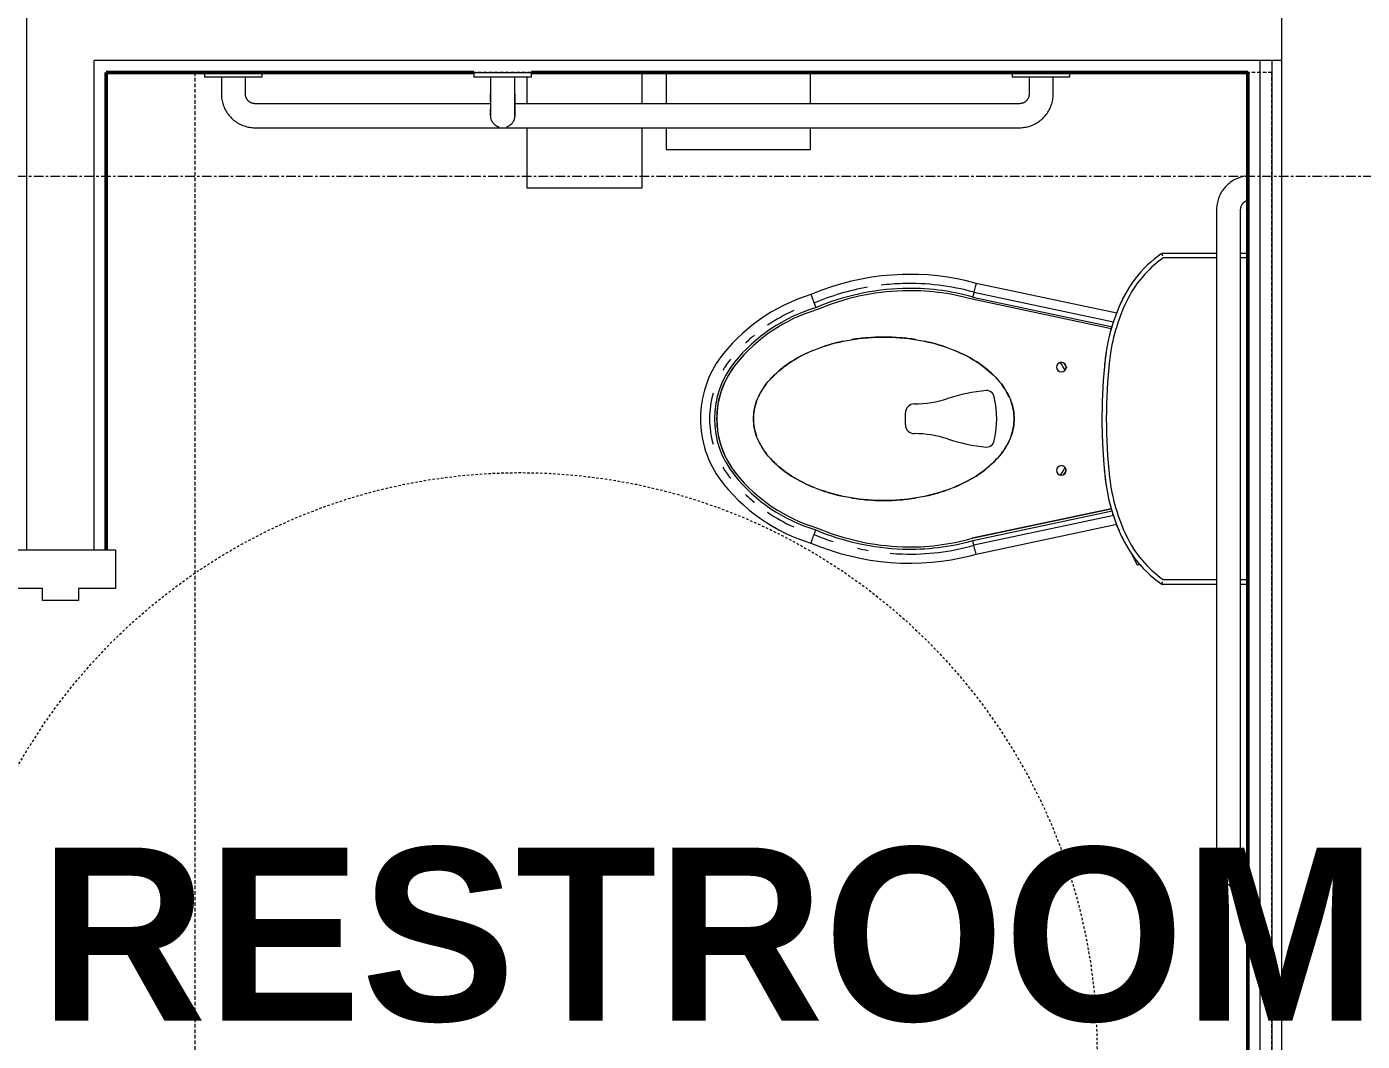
# Model space of a CAD drawing. Header units: inches. Extents: x -4266 to -1814, y 9706 to 12441.
# Drawn here: x -2984.1 to -2914.6, y 11490.3 to 11543 of the extents above; entities that cross this region are included whole.
import ezdxf

# ---------------------------------------------------------------- set-up
doc = ezdxf.new("R2010")
doc.units = ezdxf.units.IN
doc.header["$MEASUREMENT"] = 0
for name, pattern in [('Grid Line 1_2_', [0.875, 0.5, -0.125, 0.125, -0.125]), ('Hidden', [0.28125, 0.1875, -0.09375]), ('Hidden 1_8_', [0.1875, 0.125, -0.0625])]:
    doc.linetypes.add(name, pattern=pattern)
for name, color, linetype, lineweight in [('A-ANNO-DIMS', 211, 'Continuous', 9), ('A-ANNO-DIMS-96', 211, 'Continuous', 9), ('A-AREA-IDEN', 2, 'Continuous', 9), ('A-DETL-HDLN', 90, 'Hidden 1_8_', 9), ('A-DOOR-FRAM', 31, 'Continuous', 20), ('A-WALL', 113, 'Continuous', 13), ('A-WALL-9', 113, 'Continuous', 50), ('I-WALL-3', 2, 'Continuous', 50), ('P-SANR-FIXT', 6, 'Continuous', 9), ('P-SANR-FIXT-6', 6, 'Hidden', 9), ('Q-SPCQ', 91, 'Continuous', 9), ('S-GRID-1', 1, 'Grid Line 1_2_', 9)]:
    doc.layers.add(name, color=color, linetype=linetype, lineweight=lineweight)
doc.styles.add('Century Gothic', font='ufonts.com_century-gothic.ttf', dxfattribs={"height": 9})
doc.styles.add('Century Gothic_B', font='GOTHICB.TTF', dxfattribs={"height": 9})
doc.dimstyles.new('OD__1_16__Tol__', dxfattribs={"dimscale": 12, "dimtxt": 9.397514, "dimasz": 1, "dimexe": 0.75, "dimexo": 0.5, "dimgap": 0.125, "dimtad": 1, "dimdec": 4, "dimrnd": 0.0625, "dimzin": 3, "dimdsep": 46, "dimlunit": 4, "dimtxsty": 'Century Gothic', "dimblk1": 'OBLIQUE', "dimblk2": 'OBLIQUE', "dimsah": 1, "dimcen": 0.09, "dimdle": 0.75, "dimazin": 0, "dimtfac": 1, "dimtdec": 4, "dimtix": 1, "dimtmove": 0, "dimatfit": 3, "dimfxl": 1, "dimtvp": 1, "dimtfill": 1, "dimfrac": 2, "dimtolj": 1, "dimtzin": 0, "dimarcsym": 2})

# ---------------------------------------------------------------- blocks, each defined once
blk = doc.blocks.new('DIMBLOCK38-FLOOR PLAN - 1ST FLOOR')
at = {"layer": 'A-ANNO-DIMS-96'}
for p, q in [((-3038.421, 11471.789), (-3038.421, 11551.977)), ((-2988.324, 11542.977), (-3047.421, 11542.977)), ((-3038.421, 11542.977), (-2988.324, 11542.977)), ((-3040.907, 11471.789), (-3029.421, 11471.789)), ((-3038.421, 11471.789), (-3040.907, 11471.789))]:
    blk.add_line(p, q, dxfattribs=at)
at = {"layer": 'A-ANNO-DIMS-96', "lineweight": 50}
for p, q in [((-3038.421, 11542.977), (-3044.421, 11548.977)), ((-3038.421, 11542.977), (-3032.421, 11536.977)), ((-3038.421, 11471.789), (-3044.421, 11477.789)), ((-3038.421, 11471.789), (-3032.421, 11465.789))]:
    blk.add_line(p, q, dxfattribs=at)
at = {"layer": 'A-ANNO-DIMS-96', "color": 0, "insert": (-3033.69, 11495.151), "char_height": 9, "width": 29.35605, "attachment_point": 1, "rotation": 90, "line_spacing_factor": 0.984502, "style": 'Century Gothic', "bg_fill": 3, "box_fill_scale": 1.25, "bg_fill_color": 256, "bg_fill_true_color": 13158600, "bg_fill_transparency": 0}
blk.add_mtext('71.2', dxfattribs=at)
at = {"layer": 'A-ANNO-DIMS-96', "color": 0, "insert": (-3051.457, 11473.149), "char_height": 9, "width": 82.16113, "attachment_point": 1, "rotation": 90, "line_spacing_factor": 0.984502, "style": 'Century Gothic', "bg_fill": 3, "box_fill_scale": 1.25, "bg_fill_color": 256, "bg_fill_true_color": 13158600, "bg_fill_transparency": 0}
blk.add_mtext('5\' - 11 3/16"', dxfattribs=at)
blk = doc.blocks.new('_Oblique')
at = {"color": 0, "linetype": 'ByBlock', "lineweight": -2}
blk.add_line((-0.5, -0.5), (0.5, 0.5), dxfattribs=at)

msp = doc.modelspace()

# ---------------------------------------------------------------- linework, layer by layer
at = {"layer": 'A-DETL-HDLN'}
msp.add_circle((-2958.41677, 11489.80466), 30, dxfattribs=at)
at = {"layer": 'A-DOOR-FRAM'}
for p, q in [((-2979.44874, 11515.7894), (-2979.44874, 11513.7894)), ((-2981.38624, 11513.7894), (-2981.38624, 11513.1644)), ((-2979.44874, 11513.7894), (-2981.38624, 11513.7894))]:
    msp.add_line(p, q, dxfattribs=at)
at = {"layer": 'A-WALL'}
for p, q in [((-2918.82374, 11641.2394), (-2918.82374, 11284.2894)), ((-2984.07374, 11515.7894), (-2984.07374, 11544.7269)), ((-2918.82374, 11541.2269), (-2980.57374, 11541.2269)), ((-2980.57374, 11515.7894), (-2980.57374, 11541.2269)), ((-2919.94874, 11541.2269), (-2919.94874, 11477.6019)), ((-2919.32374, 11541.2269), (-2919.32374, 11449.3519))]:
    msp.add_line(p, q, dxfattribs=at)
at = {"layer": 'A-WALL-9'}
for p, q in [((-2979.94874, 11540.6019), (-2960.82374, 11540.6019)), ((-2979.94874, 11515.7894), (-2979.94874, 11540.6019)), ((-2957.82374, 11540.6019), (-2920.57374, 11540.6019))]:
    msp.add_line(p, q, dxfattribs=at)
at = {"layer": 'I-WALL-3'}
msp.add_line((-2920.57374, 11540.6019), (-2920.57374, 11449.9769), dxfattribs=at)
at = {"layer": 'P-SANR-FIXT'}
for p, q in [((-2922.1973, 11531.19519), (-2925.04852, 11531.19519)), ((-2922.1973, 11531.19519), (-2925.04852, 11531.19519)), ((-2922.19715, 11530.95977), (-2924.97493, 11530.95977)), ((-2922.19715, 11530.95977), (-2924.97493, 11530.95977)), ((-2920.57374, 11531.19519), (-2920.94874, 11531.19519)), ((-2920.57374, 11531.19519), (-2920.94874, 11531.19519)), ((-2920.57374, 11530.95977), (-2920.94874, 11530.95977)), ((-2920.57374, 11530.95977), (-2920.94874, 11530.95977)), ((-2927.39616, 11528.08535), (-2934.705, 11529.6389)), ((-2927.67784, 11527.27781), (-2934.90807, 11528.81464)), ((-2927.67784, 11527.27781), (-2934.90807, 11528.81464)), ((-2934.87971, 11528.92951), (-2927.62138, 11527.38671)), ((-2934.81836, 11529.17829), (-2927.55337, 11527.63406)), ((-2938.38066, 11522.6019), (-2938.38066, 11522.90842)), ((-2938.38066, 11522.29537), (-2938.38066, 11522.6019)), ((-2934.90807, 11516.38915), (-2927.67824, 11517.9259)), ((-2927.67824, 11517.9259), (-2934.90807, 11516.38915)), ((-2934.87971, 11516.27428), (-2927.63419, 11517.81436)), ((-2927.53879, 11517.57283), (-2934.81836, 11516.02551)), ((-2934.705, 11515.56489), (-2927.39466, 11517.11876)), ((-2927.2556, 11516.78713), (-2927.38645, 11517.03323)), ((-2926.30572, 11515.00067), (-2926.64083, 11515.63092)), ((-2926.30572, 11515.00067), (-2926.20064, 11515.05654)), ((-2924.97493, 11514.24402), (-2922.19874, 11514.24402)), ((-2924.97493, 11514.24402), (-2922.19874, 11514.24402)), ((-2920.94874, 11514.24402), (-2920.57374, 11514.24402)), ((-2920.94874, 11514.24402), (-2920.57374, 11514.24402)), ((-2925.04852, 11514.00861), (-2922.19874, 11514.00861)), ((-2925.04852, 11514.00861), (-2922.19874, 11514.00861)), ((-2920.94874, 11514.00861), (-2920.57374, 11514.00861)), ((-2920.94874, 11514.00861), (-2920.57374, 11514.00861))]:
    msp.add_line(p, q, dxfattribs=at)
at = {"layer": 'P-SANR-FIXT', "flags": 128}
for points in [[(-2925.04852, 11531.19519), (-2925.24638, 11531.05398), (-2925.43844, 11530.90497), (-2925.62438, 11530.7484), (-2925.80391, 11530.58452), (-2925.97675, 11530.4136), (-2926.14261, 11530.2359), (-2926.30124, 11530.0517), (-2926.45237, 11529.86131), (-2926.59577, 11529.66503), (-2926.7312, 11529.46318), (-2926.85846, 11529.25607), (-2926.97733, 11529.04403), (-2927.08762, 11528.82741), (-2927.10071, 11528.8002)], [(-2938.54129, 11530.10183), (-2939.0753, 11530.07383), (-2939.60775, 11530.02449), (-2940.13781, 11529.9539), (-2940.66461, 11529.86217), (-2941.18733, 11529.74944), (-2941.70513, 11529.6159), (-2942.21717, 11529.46177), (-2942.72263, 11529.28728), (-2943.22071, 11529.09272), (-2943.29136, 11529.06324)], [(-2934.705, 11529.6389), (-2935.1976, 11529.76603), (-2935.6949, 11529.87337), (-2936.19608, 11529.96073), (-2936.70036, 11530.02799), (-2937.20692, 11530.07502), (-2937.71496, 11530.10176), (-2938.22367, 11530.10816), (-2938.54129, 11530.10183)], [(-2943.29136, 11529.06324), (-2943.64819, 11528.94623), (-2944.00005, 11528.81505), (-2944.34639, 11528.6699), (-2944.68665, 11528.51102), (-2945.02028, 11528.33865), (-2945.34675, 11528.15309), (-2945.66554, 11527.95461), (-2945.97614, 11527.74355), (-2946.27805, 11527.52023), (-2946.57078, 11527.28502), (-2946.85388, 11527.0383), (-2947.12689, 11526.78044), (-2947.38936, 11526.51188), (-2947.64089, 11526.23304), (-2947.83962, 11525.99587)], [(-2927.10071, 11528.8002), (-2927.26254, 11528.44357), (-2927.40998, 11528.08075), (-2927.54279, 11527.71232), (-2927.66077, 11527.33888), (-2927.76371, 11526.96102), (-2927.85146, 11526.57935), (-2927.92388, 11526.19447), (-2927.98085, 11525.80701), (-2927.99654, 11525.6761)], [(-2947.83962, 11525.99587), (-2947.972, 11525.82565), (-2948.09746, 11525.65028), (-2948.2158, 11525.47003), (-2948.32684, 11525.28519), (-2948.43041, 11525.09605), (-2948.52632, 11524.90293), (-2948.61444, 11524.70613), (-2948.69462, 11524.50596), (-2948.76673, 11524.30275), (-2948.83065, 11524.09681), (-2948.88629, 11523.88848), (-2948.93355, 11523.67809), (-2948.97236, 11523.46599), (-2949.00266, 11523.2525), (-2949.02439, 11523.03797), (-2949.03753, 11522.82274), (-2949.04206, 11522.60715), (-2949.03795, 11522.39156), (-2949.02523, 11522.17631), (-2949.00392, 11521.96174), (-2948.97404, 11521.74819), (-2948.93564, 11521.53601), (-2948.88879, 11521.32553), (-2948.83356, 11521.11709), (-2948.77003, 11520.91103), (-2948.69832, 11520.70768), (-2948.61854, 11520.50735), (-2948.5308, 11520.31038), (-2948.43526, 11520.11707), (-2948.33207, 11519.92773), (-2948.22139, 11519.74268), (-2948.10339, 11519.5622), (-2947.97828, 11519.38658), (-2947.84624, 11519.2161), (-2947.83962, 11519.20793)], [(-2927.99654, 11525.6761), (-2928.09771, 11524.58569), (-2928.1552, 11523.49211), (-2928.16891, 11522.3971), (-2928.13882, 11521.30242), (-2928.06498, 11520.20982), (-2927.99654, 11519.52769)], [(-2947.83962, 11519.20793), (-2947.59742, 11518.92095), (-2947.34394, 11518.64388), (-2947.07958, 11518.37717), (-2946.80477, 11518.12125), (-2946.51994, 11517.87652), (-2946.22556, 11517.64338), (-2945.92208, 11517.42219), (-2945.61001, 11517.21332), (-2945.28983, 11517.0171), (-2944.96206, 11516.83383), (-2944.62722, 11516.66382), (-2944.28585, 11516.50734), (-2943.9385, 11516.36463), (-2943.58572, 11516.23593), (-2943.29136, 11516.14055)], [(-2927.99654, 11519.52769), (-2927.94479, 11519.1395), (-2927.87756, 11518.75368), (-2927.79495, 11518.37086), (-2927.69711, 11517.99165), (-2927.58417, 11517.61665), (-2927.45634, 11517.24647), (-2927.3138, 11516.8817), (-2927.15678, 11516.52292), (-2927.10071, 11516.40359)], [(-2927.10071, 11516.40359), (-2926.9915, 11516.18643), (-2926.87368, 11515.97381), (-2926.74746, 11515.76607), (-2926.61303, 11515.56354), (-2926.47061, 11515.36655), (-2926.32043, 11515.17541), (-2926.16272, 11514.99043), (-2925.99774, 11514.81191), (-2925.82576, 11514.64012), (-2925.64704, 11514.47536), (-2925.46187, 11514.31787), (-2925.27056, 11514.16791), (-2925.0734, 11514.02572), (-2925.04852, 11514.00861)], [(-2943.29136, 11516.14055), (-2942.7944, 11515.94314), (-2942.28994, 11515.76576), (-2941.77879, 11515.60869), (-2941.26177, 11515.47219), (-2940.73971, 11515.35648), (-2940.21343, 11515.26173), (-2939.68379, 11515.18811), (-2939.15162, 11515.13572), (-2938.61779, 11515.10466), (-2938.54129, 11515.10196)], [(-2938.54129, 11515.10196), (-2938.03259, 11515.09565), (-2937.52404, 11515.10969), (-2937.01646, 11515.14406), (-2936.51066, 11515.1987), (-2936.00745, 11515.27352), (-2935.50763, 11515.3684), (-2935.01201, 11515.48319), (-2934.705, 11515.56489)]]:
    msp.add_lwpolyline(points, dxfattribs=at)
at = {"layer": 'P-SANR-FIXT'}
for centre, radius, start, end in [((-2921.61773, 11526.17871), 5.84204, 125.076022, 154.4469194), ((-2921.61773, 11526.17871), 5.84204, 125.076022, 154.4469194), ((-2921.61773, 11526.17871), 6.07745, 124.3684008, 126.4286285), ((-2938.10824, 11516.73957), 12.89516, 100.0137265, 112.917917), ((-2938.10824, 11516.73957), 12.63907, 91.856215, 112.9795381), ((-2938.10824, 11516.73957), 12.89516, 91.856215, 96.7974809), ((-2938.12929, 11517.38909), 12.24531, 74.3128976, 91.856215), ((-2938.12929, 11517.38909), 11.98921, 74.2737135, 91.856215), ((-2938.10824, 11516.73957), 12.52081, 91.856215, 113.0089445), ((-2938.10824, 11516.73957), 12.52081, 91.856215, 113.0089445), ((-2938.12929, 11517.38909), 11.87096, 74.2551924, 91.856215), ((-2938.12929, 11517.38909), 11.87096, 74.2551924, 91.856215), ((-2918.26701, 11524.57669), 9.55603, 154.4469194, 173.5530806), ((-2918.26701, 11524.57669), 9.55603, 154.4469194, 173.5530806), ((-2918.26701, 11524.57669), 9.79144, 154.4469194, 156.4880262), ((-2921.61773, 11526.17871), 6.07745, 152.0027451, 154.4469194), ((-2940.54496, 11520.08517), 8.65853, 106.7655672, 140.9829795), ((-2940.54496, 11520.08517), 8.54027, 106.7225483, 140.9829795), ((-2940.54496, 11520.08517), 8.54027, 106.7225483, 140.9829795), ((-2940.54496, 11520.08517), 8.91462, 114.1078534, 124.1445864), ((-2918.26701, 11524.57669), 9.79144, 162.6070447, 166.4889124), ((-2940.54496, 11520.08517), 8.91462, 129.6070227, 133.6406153), ((-2918.26701, 11524.57669), 9.79144, 171.5119738, 173.5530806), ((-2943.65096, 11522.6019), 4.66089, 140.9829795, 219.0170205), ((-2943.63196, 11522.5865), 4.56709, 140.9829795, 179.8068265), ((-2943.65096, 11522.6019), 4.54263, 140.9829795, 219.0170205), ((-2943.65096, 11522.6019), 4.91698, 140.9829795, 149.1696999), ((-2930.27423, 11525.28688), 0.25, 90, 180), ((-2930.27423, 11525.28688), 0.25, 180, 270), ((-2930.27423, 11525.28688), 0.25, 0, 90), ((-2930.27423, 11525.28688), 0.25, 270, 0), ((-2900.79055, 11522.6019), 27.37913, 173.5530806, 174.6306708), ((-2900.79055, 11522.6019), 27.14372, 173.5530806, 186.4469194), ((-2900.79055, 11522.6019), 27.14372, 173.5530806, 186.4469194), ((-2943.65096, 11522.6019), 4.91698, 164.3931918, 195.6068082), ((-2933.14571, 11514.29004), 9.83961, 96, 108), ((-2934.17423, 11523.65331), 0.42244, 0, 90), ((-2937.91477, 11522.90842), 0.46589, 90, 180), ((-2937.91477, 11528.96771), 5.5934, 270, 288), ((-2938.4027, 11522.6019), 4.76828, 347.2614362, 12.7385638), ((-2943.63196, 11522.61729), 4.56709, 180.1931735, 219.0170205), ((-2900.79055, 11522.6019), 27.37913, 179.5961862, 180.4164631), ((-2937.91477, 11522.29537), 0.46589, 180, 270), ((-2937.91477, 11516.23609), 5.5934, 72, 90), ((-2933.14571, 11530.91375), 9.83961, 252, 264), ((-2934.17423, 11521.55048), 0.42244, 270, 0), ((-2943.65096, 11522.6019), 4.91698, 210.8303, 219.0170205), ((-2940.54496, 11525.11862), 8.65853, 219.0170205, 253.2344328), ((-2940.54496, 11525.11862), 8.54027, 219.0170205, 253.2774517), ((-2940.54496, 11525.11862), 8.54027, 219.0170205, 253.2774517), ((-2930.27423, 11519.91713), 0.25, 90, 180), ((-2930.27423, 11519.91713), 0.25, 180, 270), ((-2930.27423, 11519.91713), 0.25, 0, 90), ((-2930.27423, 11519.91713), 0.25, 270, 0), ((-2900.79055, 11522.6019), 27.37913, 185.6302226, 186.4469194), ((-2918.26701, 11520.6271), 9.79144, 186.4469194, 188.4880262), ((-2918.26701, 11520.6271), 9.55603, 186.4469194, 205.5530806), ((-2918.26701, 11520.6271), 9.55603, 186.4469194, 205.5530806), ((-2940.54496, 11525.11862), 8.91462, 226.3593847, 230.3929773), ((-2940.54496, 11525.11862), 8.91462, 235.8554136, 245.892146), ((-2918.26701, 11520.6271), 9.79144, 194.6070447, 198.4889124), ((-2938.10824, 11528.46422), 12.52081, 246.9910555, 268.143785), ((-2938.10824, 11528.46422), 12.52081, 246.9910555, 268.143785), ((-2938.10824, 11528.46422), 12.89516, 247.082083, 251.7614162), ((-2938.10824, 11528.46422), 12.63907, 247.0204619, 268.143785), ((-2938.12929, 11527.81471), 11.98921, 268.143785, 285.7262865), ((-2938.12929, 11527.81471), 11.87096, 268.143785, 285.7448076), ((-2938.12929, 11527.81471), 11.87096, 268.143785, 285.7448076), ((-2918.26701, 11520.6271), 9.79144, 203.5119738, 205.5530806), ((-2921.61773, 11519.02508), 6.07745, 205.5530806, 207.9972549), ((-2921.61773, 11519.02508), 5.84204, 205.5530806, 234.923978), ((-2921.61773, 11519.02508), 5.84204, 205.5530806, 234.923978), ((-2938.10824, 11528.46422), 12.89516, 257.612934, 260.1097744), ((-2938.10824, 11528.46422), 12.89516, 265.2338633, 268.143785), ((-2938.12929, 11527.81471), 12.24531, 268.143785, 285.6871024), ((-2921.61773, 11519.02508), 6.07745, 219.2074882, 221.7753306), ((-2921.61773, 11519.02508), 6.07745, 233.1558724, 235.6315992)]:
    msp.add_arc(centre, radius, start, end, dxfattribs=at)
for points, knots in [([(-2925.04852, 11531.19519), (-2925.0485, 11531.19519), (-2925.0465, 11531.18863), (-2925.0403, 11531.16865), (-2925.03475, 11531.15071), (-2925.02974, 11531.13468), (-2925.02601, 11531.12261), (-2925.02016, 11531.10392), (-2925.01505, 11531.08728), (-2925.01084, 11531.07401)], [0, 0, 0, 0, 0.28571429, 0.42857143, 0.57142857, 0.67857143, 0.73214286, 0.78571429, 1, 1, 1, 1]), ([(-2934.81836, 11529.17829), (-2934.82014, 11529.17111), (-2934.8261, 11529.14689), (-2934.83945, 11529.09274), (-2934.85159, 11529.04349), (-2934.86526, 11528.98812), (-2934.87488, 11528.94906), (-2934.87971, 11528.92951)], [0, 0, 0, 0, 0.33333333, 0.5, 0.66666667, 0.83333333, 1, 1, 1, 1]), ([(-2943.12978, 11528.61683), (-2943.12725, 11528.60988), (-2943.11903, 11528.58712), (-2943.10539, 11528.5494), (-2943.10071, 11528.53647)], [-1, -1, -1, -1, -0.666666667, -0.515516515, -0.515516515, -0.515516515, -0.515516515]), ([(-2941.6389, 11526.63007), (-2941.76562, 11526.60307), (-2942.1526, 11526.51248), (-2942.52375, 11526.39949), (-2942.76619, 11526.31403)], [-1.264862886, -1.264862886, -1.264862886, -1.264862886, -1.208304867, -1.090412738, -1.090412738, -1.090412738, -1.090412738]), ([(-2937.84978, 11526.71969), (-2938.11279, 11526.76231), (-2938.94271, 11526.86348), (-2940.06727, 11526.86335), (-2940.89768, 11526.76242), (-2941.16077, 11526.71982)], [-1.80638527, -1.80638527, -1.80638527, -1.80638527, -1.691626813, -1.44996584, -1.335207383, -1.335207383, -1.335207383, -1.335207383]), ([(-2936.24304, 11526.31429), (-2936.48575, 11526.39967), (-2936.85776, 11526.51243), (-2937.24459, 11526.60307), (-2937.37132, 11526.63008)], [-2.051179916, -2.051179916, -2.051179916, -2.051179916, -1.933287787, -1.876729768, -1.876729768, -1.876729768, -1.876729768]), ([(-2943.19004, 11526.15264), (-2943.29568, 11526.1089), (-2943.86451, 11525.85862), (-2944.67432, 11525.37758), (-2945.19206, 11524.88365), (-2945.38922, 11524.66963)], [-1.020391856, -1.020391856, -1.020391856, -1.020391856, -0.966643893, -0.72498292, -0.548993343, -0.548993343, -0.548993343, -0.548993343]), ([(-2933.61195, 11524.66995), (-2933.8061, 11524.88408), (-2934.344, 11525.37729), (-2935.14516, 11525.85865), (-2935.71452, 11526.1089), (-2935.82016, 11526.15264)], [-2.59259931, -2.59259931, -2.59259931, -2.59259931, -2.416609734, -2.17494876, -2.121200797, -2.121200797, -2.121200797, -2.121200797]), ([(-2945.39825, 11520.53384), (-2945.2041, 11520.31971), (-2944.66621, 11519.8265), (-2943.86504, 11519.34514), (-2943.29568, 11519.09489), (-2943.19004, 11519.05115)], [-5.734191964, -5.734191964, -5.734191964, -5.734191964, -5.558202387, -5.316541414, -5.262793451, -5.262793451, -5.262793451, -5.262793451]), ([(-2935.82016, 11519.05115), (-2935.71453, 11519.09489), (-2935.1457, 11519.34517), (-2934.33589, 11519.82621), (-2933.81815, 11520.32014), (-2933.62099, 11520.53416)], [-4.16198451, -4.16198451, -4.16198451, -4.16198451, -4.108236547, -3.866575574, -3.690585997, -3.690585997, -3.690585997, -3.690585997]), ([(-2942.76717, 11518.88951), (-2942.52445, 11518.80412), (-2942.15244, 11518.69136), (-2941.76562, 11518.60072), (-2941.63889, 11518.57371)], [-5.192772569, -5.192772569, -5.192772569, -5.192772569, -5.07488044, -5.018322421, -5.018322421, -5.018322421, -5.018322421]), ([(-2941.16042, 11518.4841), (-2940.89741, 11518.44148), (-2940.0675, 11518.34032), (-2938.94294, 11518.34044), (-2938.11252, 11518.44137), (-2937.84943, 11518.48397)], [-4.947977924, -4.947977924, -4.947977924, -4.947977924, -4.833219467, -4.591558494, -4.476800037, -4.476800037, -4.476800037, -4.476800037]), ([(-2937.37131, 11518.57372), (-2937.24458, 11518.60072), (-2936.8576, 11518.69131), (-2936.48645, 11518.8043), (-2936.24402, 11518.88976)], [-4.40645554, -4.40645554, -4.40645554, -4.40645554, -4.34989752, -4.232005391, -4.232005391, -4.232005391, -4.232005391]), ([(-2943.12978, 11516.58696), (-2943.12727, 11516.59392), (-2943.11593, 11516.62522), (-2943.08897, 11516.69978), (-2943.0631, 11516.77135), (-2943.0494, 11516.80918), (-2943.04257, 11516.82813)], [-1, -1, -1, -1, -0.66666667, -0.33333333, -0.16666667, 0, 0, 0, 0]), ([(-2934.81836, 11516.02551), (-2934.82014, 11516.03268), (-2934.8261, 11516.05691), (-2934.83945, 11516.11105), (-2934.85159, 11516.16031), (-2934.86526, 11516.21568), (-2934.87488, 11516.25473), (-2934.87971, 11516.27428)], [-1, -1, -1, -1, -0.66666667, -0.5, -0.33333333, -0.16666667, 0, 0, 0, 0]), ([(-2925.04852, 11514.00861), (-2925.04851, 11514.00861), (-2925.04754, 11514.01181), (-2925.04233, 11514.0286), (-2925.03423, 11514.05472), (-2925.02706, 11514.07779), (-2925.01912, 11514.1032), (-2925.01365, 11514.12093), (-2925.01084, 11514.12978)], [-1, -1, -1, -1, -0.85714286, -0.57142857, -0.42857143, -0.28571429, -0.14285714, 0, 0, 0, 0])]:
    msp.add_open_spline(points, degree=3, knots=knots, dxfattribs=at)
for points in [[(-2934.70583, 11529.63554), (-2934.7165, 11529.59215), (-2934.74607, 11529.47185), (-2934.7917, 11529.28648), (-2934.81836, 11529.17829)], [(-2934.7051, 11529.63852), (-2934.70485, 11529.63951), (-2934.7051, 11529.63852), (-2934.70583, 11529.63554)], [(-2943.29122, 11529.06286), (-2943.29157, 11529.06382), (-2943.29123, 11529.06287), (-2943.29018, 11529.05999)], [(-2943.29018, 11529.05999), (-2943.27501, 11529.01792), (-2943.23273, 11528.90134), (-2943.16764, 11528.72171), (-2943.12978, 11528.61683)], [(-2943.09926, 11528.53245), (-2943.09401, 11528.51793), (-2943.0825, 11528.48612), (-2943.06309, 11528.43244), (-2943.04943, 11528.3946), (-2943.04257, 11528.37566)], [(-2946.2822, 11522.6019), (-2946.2822, 11522.90547), (-2946.17523, 11523.51368), (-2945.66461, 11524.43587), (-2944.77782, 11525.31023), (-2943.54568, 11526.05052), (-2942.04327, 11526.58447), (-2940.37051, 11526.86346), (-2938.63969, 11526.86346), (-2936.96693, 11526.58447), (-2935.46452, 11526.05052), (-2934.23239, 11525.31023), (-2933.3456, 11524.43587), (-2932.83498, 11523.51368), (-2932.72801, 11522.90547), (-2932.72801, 11522.6019)], [(-2930.07716, 11525.11249), (-2930.14914, 11525.25326), (-2930.22677, 11525.39138), (-2930.30967, 11525.52653)], [(-2930.15638, 11525.51509), (-2930.10136, 11525.42248), (-2930.04611, 11525.32916), (-2929.99246, 11525.23481)], [(-2945.61757, 11524.40764), (-2945.78347, 11524.19147), (-2945.9355, 11523.97096), (-2946.03396, 11523.75041)], [(-2932.99094, 11523.75065), (-2933.09338, 11523.97128), (-2933.22673, 11524.19147), (-2933.39263, 11524.40764)], [(-2946.12631, 11523.48912), (-2946.23173, 11523.1922), (-2946.2822, 11522.8968), (-2946.2822, 11522.6019)], [(-2932.72801, 11522.6019), (-2932.72801, 11522.8968), (-2932.77848, 11523.1922), (-2932.88389, 11523.48912)], [(-2946.2822, 11522.6019), (-2946.2822, 11522.30699), (-2946.23173, 11522.0116), (-2946.12631, 11521.71467)], [(-2932.72801, 11522.6019), (-2932.72801, 11522.29832), (-2932.83498, 11521.69011), (-2933.3456, 11520.76792), (-2934.23239, 11519.89356), (-2935.46452, 11519.15327), (-2936.96693, 11518.61932), (-2938.63969, 11518.34033), (-2940.37051, 11518.34033), (-2942.04327, 11518.61932), (-2943.54568, 11519.15327), (-2944.77782, 11519.89356), (-2945.66461, 11520.76792), (-2946.17523, 11521.69011), (-2946.2822, 11522.29832), (-2946.2822, 11522.6019)], [(-2932.88389, 11521.71467), (-2932.77848, 11522.0116), (-2932.72801, 11522.30699), (-2932.72801, 11522.6019)], [(-2946.01926, 11521.45314), (-2945.91683, 11521.23252), (-2945.78347, 11521.01232), (-2945.61757, 11520.79616)], [(-2933.39263, 11520.79616), (-2933.22673, 11521.01232), (-2933.0747, 11521.23283), (-2932.97625, 11521.45339)], [(-2930.30967, 11519.67727), (-2930.22674, 11519.81246), (-2930.14356, 11519.94936), (-2930.06559, 11520.0888)], [(-2930.15623, 11519.68895), (-2930.10125, 11519.78151), (-2930.04603, 11519.87479), (-2929.99241, 11519.96908)], [(-2943.29018, 11516.1438), (-2943.27491, 11516.18584), (-2943.23272, 11516.30245), (-2943.16775, 11516.48213), (-2943.12978, 11516.58696)], [(-2943.29122, 11516.14094), (-2943.29157, 11516.13997), (-2943.29123, 11516.14092), (-2943.29018, 11516.1438)], [(-2934.70583, 11515.56825), (-2934.7165, 11515.61164), (-2934.74607, 11515.73194), (-2934.7917, 11515.91732), (-2934.81836, 11516.02551)], [(-2934.7051, 11515.56529), (-2934.70486, 11515.5643), (-2934.7051, 11515.56527), (-2934.70583, 11515.56825)]]:
    msp.add_open_spline(points, degree=3, dxfattribs=at)
at = {"layer": 'P-SANR-FIXT-6'}
for p, q in [((-2919.32374, 11540.6019), (-2975.32374, 11540.6019)), ((-2975.32374, 11540.6019), (-2975.32374, 11480.6019)), ((-2919.32374, 11522.6226), (-2919.32374, 11540.6019)), ((-2919.32374, 11480.6019), (-2919.32374, 11522.6226))]:
    msp.add_line(p, q, dxfattribs=at)
at = {"layer": 'Q-SPCQ'}
for p, q in [((-2974.82374, 11540.6019), (-2974.82374, 11540.3519)), ((-2971.82374, 11540.3519), (-2971.82374, 11540.6019)), ((-2960.82374, 11540.6019), (-2960.82374, 11540.3519)), ((-2960.82374, 11540.6019), (-2959.32374, 11540.6019)), ((-2959.32374, 11540.6019), (-2957.82374, 11540.6019)), ((-2957.82374, 11540.3519), (-2957.82374, 11540.6019)), ((-2952.07374, 11538.9769), (-2952.07374, 11540.6019)), ((-2950.82374, 11540.6019), (-2950.82374, 11538.9769)), ((-2943.32374, 11538.97107), (-2943.32374, 11540.6019)), ((-2932.82374, 11540.6019), (-2932.82374, 11540.3519)), ((-2929.82374, 11540.3519), (-2929.82374, 11540.6019)), ((-2973.32374, 11540.3519), (-2974.82374, 11540.3519)), ((-2973.94874, 11540.3519), (-2973.94874, 11539.4769)), ((-2971.82374, 11540.3519), (-2973.32374, 11540.3519)), ((-2972.69874, 11539.4769), (-2972.69874, 11540.3519)), ((-2959.32374, 11540.3519), (-2960.82374, 11540.3519)), ((-2959.94874, 11540.3519), (-2959.94874, 11539.4769)), ((-2957.82374, 11540.3519), (-2959.32374, 11540.3519)), ((-2958.69874, 11539.4769), (-2958.69874, 11540.3519)), ((-2958.07374, 11540.3519), (-2958.07374, 11538.9769)), ((-2931.32374, 11540.3519), (-2932.82374, 11540.3519)), ((-2931.94874, 11540.3519), (-2931.94874, 11539.4769)), ((-2929.82374, 11540.3519), (-2931.32374, 11540.3519)), ((-2930.69874, 11539.4769), (-2930.69874, 11540.3519)), ((-2959.94787, 11538.9769), (-2972.19874, 11538.9769)), ((-2932.44874, 11538.9769), (-2958.71758, 11538.9769)), ((-2972.19874, 11537.7269), (-2932.44874, 11537.7269)), ((-2958.07374, 11537.73446), (-2958.07374, 11534.6019)), ((-2952.07374, 11534.6019), (-2952.07374, 11537.7269)), ((-2950.82374, 11537.7269), (-2950.82374, 11536.6019)), ((-2943.32374, 11536.6019), (-2943.32374, 11537.7269)), ((-2950.82374, 11536.6019), (-2943.32374, 11536.6019)), ((-2958.07374, 11534.6019), (-2952.07374, 11534.6019)), ((-2922.19874, 11533.4769), (-2922.19874, 11499.7269)), ((-2920.94874, 11499.7269), (-2920.94874, 11533.4769))]:
    msp.add_line(p, q, dxfattribs=at)
at = {"layer": 'Q-SPCQ', "flags": 128}
for points in [[(-2973.94874, 11539.4769), (-2973.94734, 11539.40691), (-2973.94314, 11539.33705), (-2973.93615, 11539.2674), (-2973.92638, 11539.19809), (-2973.91385, 11539.12922), (-2973.89858, 11539.06092), (-2973.88058, 11538.99327), (-2973.8599, 11538.9264), (-2973.83656, 11538.86042), (-2973.81059, 11538.79541), (-2973.78205, 11538.7315), (-2973.75098, 11538.66878), (-2973.71742, 11538.60736), (-2973.68143, 11538.54732), (-2973.64307, 11538.48877), (-2973.6024, 11538.4318), (-2973.55949, 11538.37651), (-2973.5144, 11538.32297), (-2973.4672, 11538.27128), (-2973.41797, 11538.22152), (-2973.3668, 11538.17377), (-2973.31375, 11538.1281), (-2973.25892, 11538.08459), (-2973.2024, 11538.04331), (-2973.14427, 11538.00432), (-2973.08462, 11537.96769), (-2973.02356, 11537.93347), (-2972.96118, 11537.90172), (-2972.89758, 11537.87249), (-2972.83286, 11537.84583), (-2972.76713, 11537.82177), (-2972.70049, 11537.80037), (-2972.63304, 11537.78164), (-2972.5649, 11537.76563), (-2972.49618, 11537.75236), (-2972.42698, 11537.74184), (-2972.35741, 11537.7341), (-2972.28759, 11537.72915), (-2972.21763, 11537.727), (-2972.19874, 11537.7269)], [(-2972.19874, 11538.9769), (-2972.21873, 11538.9773), (-2972.23869, 11538.9785), (-2972.25859, 11538.98049), (-2972.2784, 11538.98328), (-2972.29807, 11538.98686), (-2972.31759, 11538.99123), (-2972.33691, 11538.99637), (-2972.35602, 11539.00228), (-2972.37487, 11539.00895), (-2972.39345, 11539.01637), (-2972.41171, 11539.02452), (-2972.42963, 11539.0334), (-2972.44718, 11539.04299), (-2972.46433, 11539.05327), (-2972.48106, 11539.06423), (-2972.49733, 11539.07585), (-2972.51313, 11539.08811), (-2972.52843, 11539.10099), (-2972.5432, 11539.11448), (-2972.55741, 11539.12854), (-2972.57106, 11539.14316), (-2972.58411, 11539.15832), (-2972.59654, 11539.17399), (-2972.60833, 11539.19014), (-2972.61947, 11539.20674), (-2972.62994, 11539.22379), (-2972.63972, 11539.24123), (-2972.64879, 11539.25905), (-2972.65714, 11539.27723), (-2972.66476, 11539.29572), (-2972.67163, 11539.3145), (-2972.67774, 11539.33354), (-2972.68309, 11539.35281), (-2972.68767, 11539.37228), (-2972.69146, 11539.39191), (-2972.69447, 11539.41168), (-2972.69668, 11539.43156), (-2972.69809, 11539.45151), (-2972.69871, 11539.4715), (-2972.69874, 11539.4769)], [(-2959.94874, 11539.1115), (-2959.94874, 11539.15434), (-2959.94874, 11539.1977), (-2959.94874, 11539.2415), (-2959.94874, 11539.28568), (-2959.94874, 11539.33017), (-2959.94874, 11539.37489), (-2959.94874, 11539.41977), (-2959.94874, 11539.46475), (-2959.94874, 11539.4769)], [(-2959.94874, 11539.4769), (-2959.94874, 11539.43191), (-2959.94874, 11539.38699), (-2959.94874, 11539.34222), (-2959.94874, 11539.29766), (-2959.94874, 11539.25339), (-2959.94874, 11539.20948), (-2959.94874, 11539.166), (-2959.94874, 11539.12301), (-2959.94874, 11539.08059), (-2959.94874, 11539.0388), (-2959.94874, 11538.99771), (-2959.94874, 11538.95739), (-2959.94874, 11538.91791), (-2959.94874, 11538.87931), (-2959.94874, 11538.84167), (-2959.94874, 11538.80505), (-2959.94874, 11538.7695), (-2959.94874, 11538.73509), (-2959.94874, 11538.70186), (-2959.94874, 11538.66987), (-2959.94874, 11538.63917), (-2959.94874, 11538.60981), (-2959.94874, 11538.58184), (-2959.94874, 11538.55531), (-2959.94874, 11538.53024), (-2959.94874, 11538.50669), (-2959.94874, 11538.48469), (-2959.94874, 11538.46428), (-2959.94874, 11538.44549), (-2959.94874, 11538.42835), (-2959.94874, 11538.41289), (-2959.94874, 11538.39913), (-2959.94874, 11538.38709), (-2959.94874, 11538.3768), (-2959.94874, 11538.36827), (-2959.94874, 11538.36151), (-2959.94874, 11538.35653), (-2959.94874, 11538.35335), (-2959.94874, 11538.35196)], [(-2958.69874, 11539.4769), (-2958.69874, 11539.43191), (-2958.69874, 11539.38699), (-2958.69874, 11539.34222), (-2958.69874, 11539.29766), (-2958.69874, 11539.25339), (-2958.69874, 11539.20948), (-2958.69874, 11539.166), (-2958.69874, 11539.12301), (-2958.69874, 11539.08059), (-2958.69874, 11539.0388), (-2958.69874, 11538.99771), (-2958.69874, 11538.95739), (-2958.69874, 11538.91791), (-2958.69874, 11538.87931), (-2958.69874, 11538.84167), (-2958.69874, 11538.80505), (-2958.69874, 11538.7695), (-2958.69874, 11538.73509), (-2958.69874, 11538.70186), (-2958.69874, 11538.66987), (-2958.69874, 11538.63917), (-2958.69874, 11538.60981), (-2958.69874, 11538.58184), (-2958.69874, 11538.55531), (-2958.69874, 11538.53024), (-2958.69874, 11538.50669), (-2958.69874, 11538.48469), (-2958.69874, 11538.46428), (-2958.69874, 11538.44549), (-2958.69874, 11538.42835), (-2958.69874, 11538.41289), (-2958.69874, 11538.39913), (-2958.69874, 11538.38709), (-2958.69874, 11538.3768), (-2958.69874, 11538.36827), (-2958.69874, 11538.36151), (-2958.69874, 11538.35653), (-2958.69874, 11538.35335), (-2958.69874, 11538.35196)], [(-2958.69874, 11538.3519), (-2958.69874, 11538.3528), (-2958.69874, 11538.35549), (-2958.69874, 11538.35999), (-2958.69874, 11538.36627), (-2958.69874, 11538.37432), (-2958.69874, 11538.38414), (-2958.69874, 11538.39571), (-2958.69874, 11538.40901), (-2958.69874, 11538.42401), (-2958.69874, 11538.4407), (-2958.69874, 11538.45905), (-2958.69874, 11538.47903), (-2958.69874, 11538.5006), (-2958.69874, 11538.52373), (-2958.69874, 11538.54839), (-2958.69874, 11538.57454), (-2958.69874, 11538.60213), (-2958.69874, 11538.63111), (-2958.69874, 11538.66146), (-2958.69874, 11538.6931), (-2958.69874, 11538.726), (-2958.69874, 11538.7601), (-2958.69874, 11538.79535), (-2958.69874, 11538.83169), (-2958.69874, 11538.86906), (-2958.69874, 11538.9074), (-2958.69874, 11538.94665), (-2958.69874, 11538.98675), (-2958.69874, 11539.02764), (-2958.69874, 11539.06924), (-2958.69874, 11539.1115), (-2958.69874, 11539.15434), (-2958.69874, 11539.1977), (-2958.69874, 11539.2415), (-2958.69874, 11539.28568), (-2958.69874, 11539.33017), (-2958.69874, 11539.37489), (-2958.69874, 11539.41977), (-2958.69874, 11539.46475), (-2958.69874, 11539.4769)], [(-2932.44874, 11537.7269), (-2932.37876, 11537.7283), (-2932.30889, 11537.73249), (-2932.23924, 11537.73948), (-2932.16993, 11537.74925), (-2932.10107, 11537.76178), (-2932.03276, 11537.77705), (-2931.96511, 11537.79505), (-2931.89825, 11537.81573), (-2931.83226, 11537.83908), (-2931.76725, 11537.86504), (-2931.70334, 11537.89358), (-2931.64062, 11537.92465), (-2931.5792, 11537.95821), (-2931.51916, 11537.9942), (-2931.46061, 11538.03256), (-2931.40364, 11538.07323), (-2931.34835, 11538.11614), (-2931.29481, 11538.16124), (-2931.24312, 11538.20843), (-2931.19336, 11538.25766), (-2931.14561, 11538.30884), (-2931.09994, 11538.36188), (-2931.05643, 11538.41671), (-2931.01515, 11538.47324), (-2930.97616, 11538.53137), (-2930.93953, 11538.59101), (-2930.90531, 11538.65207), (-2930.87356, 11538.71445), (-2930.84433, 11538.77805), (-2930.81767, 11538.84277), (-2930.79361, 11538.9085), (-2930.77221, 11538.97514), (-2930.75349, 11539.04259), (-2930.73747, 11539.11073), (-2930.7242, 11539.17945), (-2930.71368, 11539.24865), (-2930.70595, 11539.31822), (-2930.70099, 11539.38804), (-2930.69884, 11539.458), (-2930.69874, 11539.4769)], [(-2931.94874, 11539.4769), (-2931.94914, 11539.4569), (-2931.95034, 11539.43694), (-2931.95233, 11539.41704), (-2931.95512, 11539.39724), (-2931.9587, 11539.37756), (-2931.96307, 11539.35804), (-2931.96821, 11539.33872), (-2931.97412, 11539.31961), (-2931.98079, 11539.30076), (-2931.98821, 11539.28219), (-2931.99636, 11539.26393), (-2932.00524, 11539.24601), (-2932.01483, 11539.22846), (-2932.02511, 11539.2113), (-2932.03607, 11539.19457), (-2932.04769, 11539.1783), (-2932.05995, 11539.1625), (-2932.07283, 11539.1472), (-2932.08632, 11539.13244), (-2932.10038, 11539.11822), (-2932.11501, 11539.10457), (-2932.13016, 11539.09153), (-2932.14583, 11539.0791), (-2932.16198, 11539.0673), (-2932.17859, 11539.05616), (-2932.19563, 11539.04569), (-2932.21307, 11539.03592), (-2932.2309, 11539.02685), (-2932.24907, 11539.01849), (-2932.26756, 11539.01088), (-2932.28634, 11539.004), (-2932.30538, 11538.99789), (-2932.32465, 11538.99254), (-2932.34412, 11538.98796), (-2932.36375, 11538.98417), (-2932.38352, 11538.98117), (-2932.4034, 11538.97896), (-2932.42335, 11538.97754), (-2932.44334, 11538.97693), (-2932.44874, 11538.9769)], [(-2959.94874, 11538.3519), (-2959.94874, 11538.3528), (-2959.94874, 11538.35549), (-2959.94874, 11538.35999), (-2959.94874, 11538.36627), (-2959.94874, 11538.37432), (-2959.94874, 11538.38414), (-2959.94874, 11538.39571), (-2959.94874, 11538.40901), (-2959.94874, 11538.42401), (-2959.94874, 11538.4407), (-2959.94874, 11538.45905), (-2959.94874, 11538.47903), (-2959.94874, 11538.5006), (-2959.94874, 11538.52373), (-2959.94874, 11538.54839), (-2959.94874, 11538.57454), (-2959.94874, 11538.60213), (-2959.94874, 11538.63111), (-2959.94874, 11538.66146), (-2959.94874, 11538.6931)], [(-2959.52034, 11537.75862), (-2959.54391, 11537.76696), (-2959.56712, 11537.77623), (-2959.58995, 11537.78643), (-2959.61235, 11537.79752), (-2959.63429, 11537.80951), (-2959.65573, 11537.82236), (-2959.67664, 11537.83606), (-2959.69698, 11537.85059), (-2959.71673, 11537.86591), (-2959.73585, 11537.88202), (-2959.75431, 11537.89887), (-2959.77208, 11537.91645), (-2959.78914, 11537.93473), (-2959.80545, 11537.95368), (-2959.82099, 11537.97326), (-2959.83573, 11537.99345), (-2959.84966, 11538.01421), (-2959.86274, 11538.03551), (-2959.87496, 11538.05732), (-2959.8863, 11538.07959), (-2959.89674, 11538.10231), (-2959.90626, 11538.12542), (-2959.91485, 11538.1489), (-2959.9225, 11538.1727), (-2959.92918, 11538.19679), (-2959.9349, 11538.22112), (-2959.93964, 11538.24567), (-2959.9434, 11538.27038), (-2959.94616, 11538.29523), (-2959.94793, 11538.32016), (-2959.9487, 11538.34515), (-2959.94874, 11538.3519)], [(-2958.69874, 11538.3519), (-2958.69924, 11538.3269), (-2958.70074, 11538.30195), (-2958.70323, 11538.27708), (-2958.70672, 11538.25232), (-2958.7112, 11538.22773), (-2958.71665, 11538.20333), (-2958.72308, 11538.17917), (-2958.73046, 11538.15529), (-2958.7388, 11538.13172), (-2958.74807, 11538.10851), (-2958.75827, 11538.08568), (-2958.76936, 11538.06328), (-2958.78135, 11538.04135), (-2958.7942, 11538.0199), (-2958.8079, 11537.99899), (-2958.82243, 11537.97865), (-2958.83775, 11537.9589), (-2958.85386, 11537.93978), (-2958.87071, 11537.92132), (-2958.88829, 11537.90355), (-2958.90657, 11537.88649), (-2958.92552, 11537.87018), (-2958.9451, 11537.85465), (-2958.96529, 11537.8399), (-2958.98605, 11537.82598), (-2959.00735, 11537.81289), (-2959.02916, 11537.80067), (-2959.05144, 11537.78933), (-2959.07415, 11537.77889), (-2959.09726, 11537.76937), (-2959.12074, 11537.76078)], [(-2920.58859, 11535.2213), (-2920.65823, 11535.21431), (-2920.72754, 11535.20454), (-2920.79641, 11535.19201), (-2920.86472, 11535.17674), (-2920.93236, 11535.15874), (-2920.99923, 11535.13806), (-2921.06522, 11535.11472), (-2921.13022, 11535.08875), (-2921.19413, 11535.06021), (-2921.25685, 11535.02914), (-2921.31828, 11534.99558), (-2921.37831, 11534.95959), (-2921.43686, 11534.92123), (-2921.49383, 11534.88056), (-2921.54912, 11534.83765), (-2921.60266, 11534.79256), (-2921.65435, 11534.74536), (-2921.70411, 11534.69613), (-2921.75186, 11534.64496), (-2921.79753, 11534.59191), (-2921.84104, 11534.53708), (-2921.88232, 11534.48056), (-2921.92131, 11534.42243), (-2921.95794, 11534.36278), (-2921.99216, 11534.30172), (-2922.02391, 11534.23934), (-2922.05314, 11534.17574), (-2922.07981, 11534.11102), (-2922.10386, 11534.04529), (-2922.12526, 11533.97865), (-2922.14399, 11533.9112), (-2922.16, 11533.84306), (-2922.17327, 11533.77434), (-2922.18379, 11533.70514), (-2922.19153, 11533.63557), (-2922.19648, 11533.56575), (-2922.19863, 11533.49579), (-2922.19874, 11533.4769)], [(-2920.94874, 11533.4769), (-2920.94834, 11533.49689), (-2920.94714, 11533.51685), (-2920.94514, 11533.53675), (-2920.94235, 11533.55656), (-2920.93877, 11533.57623), (-2920.93441, 11533.59575), (-2920.92926, 11533.61507), (-2920.92335, 11533.63418), (-2920.91669, 11533.65303), (-2920.90927, 11533.67161), (-2920.90111, 11533.68987), (-2920.89223, 11533.70779), (-2920.88265, 11533.72534), (-2920.87236, 11533.74249), (-2920.8614, 11533.75922), (-2920.84978, 11533.77549), (-2920.83752, 11533.79129), (-2920.82464, 11533.80659), (-2920.81115, 11533.82136), (-2920.79709, 11533.83557), (-2920.78247, 11533.84922), (-2920.76731, 11533.86227), (-2920.75165, 11533.8747), (-2920.7355, 11533.88649), (-2920.71889, 11533.89763), (-2920.70185, 11533.9081), (-2920.6844, 11533.91788), (-2920.66658, 11533.92695), (-2920.64841, 11533.9353), (-2920.62992, 11533.94292), (-2920.61113, 11533.94979), (-2920.59209, 11533.9559), (-2920.57282, 11533.96125)], [(-2922.19874, 11499.7269), (-2922.19734, 11499.65691), (-2922.19314, 11499.58705), (-2922.18615, 11499.5174), (-2922.17638, 11499.44809), (-2922.16385, 11499.37922), (-2922.14858, 11499.31092), (-2922.13058, 11499.24327), (-2922.1099, 11499.1764), (-2922.08656, 11499.11042), (-2922.06059, 11499.04541), (-2922.03205, 11498.9815), (-2922.00098, 11498.91878), (-2921.96742, 11498.85736), (-2921.93143, 11498.79732), (-2921.89307, 11498.73877), (-2921.8524, 11498.6818), (-2921.80949, 11498.62651), (-2921.7644, 11498.57297), (-2921.7172, 11498.52128), (-2921.66797, 11498.47152), (-2921.6168, 11498.42377), (-2921.56375, 11498.3781), (-2921.50892, 11498.33459), (-2921.4524, 11498.29331), (-2921.39427, 11498.25432), (-2921.33462, 11498.21769), (-2921.27356, 11498.18347), (-2921.21118, 11498.15172), (-2921.14758, 11498.12249), (-2921.08286, 11498.09583), (-2921.01713, 11498.07177), (-2920.95049, 11498.05037), (-2920.88304, 11498.03164), (-2920.8149, 11498.01563), (-2920.74618, 11498.00236), (-2920.67698, 11497.99184), (-2920.60741, 11497.9841)], [(-2920.56759, 11499.24123), (-2920.58691, 11499.24637), (-2920.60602, 11499.25228), (-2920.62487, 11499.25895), (-2920.64345, 11499.26637), (-2920.66171, 11499.27452), (-2920.67963, 11499.2834), (-2920.69718, 11499.29299), (-2920.71433, 11499.30327), (-2920.73106, 11499.31423), (-2920.74733, 11499.32585), (-2920.76313, 11499.33811), (-2920.77843, 11499.35099), (-2920.7932, 11499.36448), (-2920.80741, 11499.37854), (-2920.82106, 11499.39316), (-2920.83411, 11499.40832), (-2920.84654, 11499.42399), (-2920.85833, 11499.44014), (-2920.86947, 11499.45674), (-2920.87994, 11499.47379), (-2920.88972, 11499.49123), (-2920.89879, 11499.50905), (-2920.90714, 11499.52723), (-2920.91476, 11499.54572), (-2920.92163, 11499.5645), (-2920.92774, 11499.58354), (-2920.93309, 11499.60281), (-2920.93767, 11499.62228), (-2920.94146, 11499.64191), (-2920.94447, 11499.66168), (-2920.94668, 11499.68156), (-2920.94809, 11499.70151), (-2920.94871, 11499.7215), (-2920.94874, 11499.7269)]]:
    msp.add_lwpolyline(points, dxfattribs=at)

# ---------------------------------------------------------------- next in the draw order: dimensions: what is measured, and where the dimension line sits
at = {"layer": 'A-ANNO-DIMS'}
dim = msp.add_linear_dim(base=(-3038.42134, 11542.9769), p1=(-3046.90662, 11471.7894), p2=(-2982.32374, 11542.9769), angle=90, dimstyle='OD__1_16__Tol__', override={"dimpost": '<>\\X', "dimfxl": 96.117683}, dxfattribs=at)
dim.commit()
dim.dimension.update_dxf_attribs({"geometry": 'DIMBLOCK38-FLOOR PLAN - 1ST FLOOR', "text_midpoint": (-3038.42134, 11507.38315)})

# ---------------------------------------------------------------- next in the draw order: linework, layer by layer
at = {"layer": 'A-DOOR-FRAM'}
for p, q in [((-2985.19874, 11515.7894), (-2979.44874, 11515.7894)), ((-2983.26124, 11513.7894), (-2985.19874, 11513.7894)), ((-2983.26124, 11513.1644), (-2983.26124, 11513.7894)), ((-2981.38624, 11513.1644), (-2983.26124, 11513.1644))]:
    msp.add_line(p, q, dxfattribs=at)
at = {"layer": 'S-GRID-1'}
msp.add_line((-1814.20638, 11535.1894), (-4168.71446, 11535.1894), dxfattribs=at)

# ---------------------------------------------------------------- next in the draw order: texts
at = {"layer": 'A-AREA-IDEN', "insert": (-2983.40574, 11500.31666), "char_height": 9, "width": 80.901, "attachment_point": 1, "style": 'Century Gothic_B'}
msp.add_mtext('RESTROOM', dxfattribs=at)

doc.saveas('drawing.dxf')
